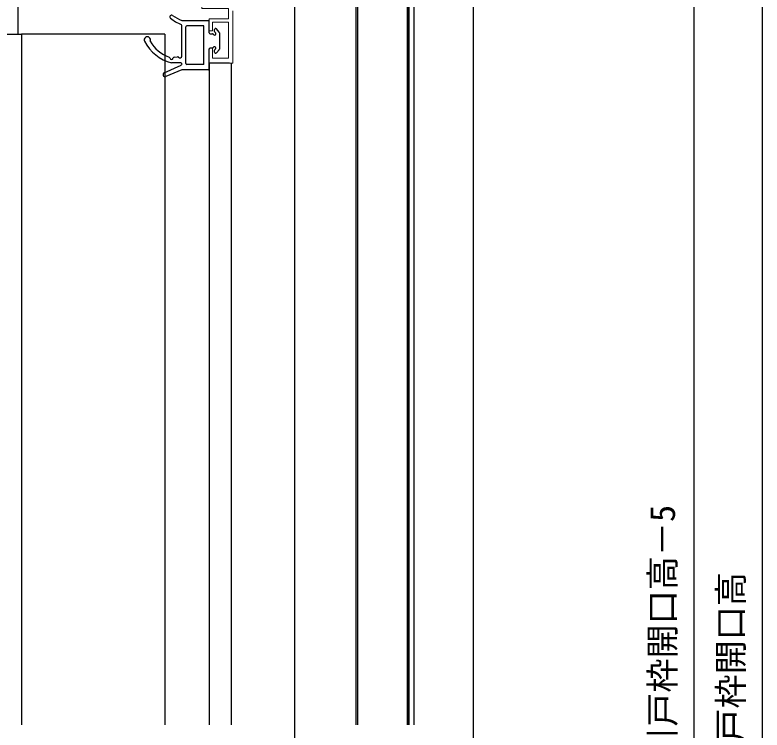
# Model space of a CAD drawing. Units: millimetres, scale not verified. Extents: x -525 to 525, y -783 to 779.
# Drawn here: x -274.8 to -55.9, y 35.6 to 245.1 of the extents above; entities that cross this region are included whole.
import ezdxf
from ezdxf.enums import TextEntityAlignment as Align

# ---------------------------------------------------------------- set-up
doc = ezdxf.new("R2010")
doc.units = ezdxf.units.MM
doc.header["$LTSCALE"] = 4
doc.layers.add('0-2_YKK_11', color=211, linetype='Continuous', lineweight=18)
for name, color, linetype in [('0-4_YKK_12', 2, 'Continuous'), ('0-5_YKK_13', 4, 'Continuous'), ('0-7_YKK_D', 6, 'Continuous'), ('0-9_YSS_K', 3, 'Continuous')]:
    doc.layers.add(name, color=color, linetype=linetype)
doc.styles.add('ＭＳ ゴシック', font='')
doc.styles.get('ＭＳ ゴシック').set_extended_font_data('MS Gothic')

msp = doc.modelspace()

# ---------------------------------------------------------------- linework, layer by layer
at = {"layer": '0-2_YKK_11'}
msp.add_lwpolyline([(-210.898, 246.266), (-210.898, 230.966), (-217.898, 230.966), (-217.898, 235.366), (-216.898, 235.366), (-216.898, 232.366), (-212.198, 232.366), (-212.198, 242.966), (-216.898, 242.966), (-216.898, 240.366), (-217.898, 240.366), (-217.898, 243.966), (-212.198, 243.966), (-212.198, 246.966), (-219.998, 246.966), (-219.998, 248.066)], dxfattribs=at)
at = {"layer": '0-4_YKK_12'}
for p, q in [((-192.898, 433.786), (-192.898, -282.049)), ((-159.9, 316.967), (-159.9, 37.06)), ((-159.7, 316.967), (-159.7, 37.06)), ((-159.4, 316.967), (-159.4, 37.06)), ((-157.9, 316.967), (-157.9, 37.06)), ((-174.9, 276.767), (-174.9, 37.06)), ((-174.4, 276.767), (-174.4, 37.06)), ((-273.898, 251.566), (-273.898, 239.466)), ((-281.897, 239.466), (-272.897, 239.466)), ((-211.898, 230.966), (-217.898, 230.966)), ((-217.898, 230.966), (-217.898, 37.06)), ((-211.398, 230.966), (-211.398, 37.06))]:
    msp.add_line(p, q, dxfattribs=at)
at = {"layer": '0-5_YKK_13'}
for p, q in [((-225.898, 243.466), (-218.198, 243.466)), ((-217.898, 239.866), (-217.898, 243.166)), ((-225.898, 241.626), (-225.898, 241.988)), ((-225.898, 232.974), (-225.898, 241.626)), ((-224.698, 230.866), (-224.698, 241.566)), ((-219.398, 241.866), (-224.398, 241.866)), ((-219.398, 230.566), (-219.398, 241.866)), ((-214.973, 240.064), (-215.773, 240.966)), ((-230.897, 239.466), (-272.897, 239.466)), ((-272.897, 239.466), (-272.897, 37.06)), ((-230.897, 239.466), (-230.897, 37.06)), ((-217.598, 239.566), (-216.93, 239.566)), ((-216.298, 240.199), (-216.298, 240.766)), ((-214.898, 239.865), (-214.898, 235.068)), ((-217.898, 229.266), (-217.898, 235.066)), ((-216.93, 235.366), (-217.598, 235.366)), ((-216.298, 234.166), (-216.298, 234.734)), ((-214.973, 234.869), (-215.773, 233.967)), ((-228.168, 232.647), (-227.127, 232.84)), ((-231.048, 228.112), (-226.073, 230.393)), ((-226.198, 231.066), (-228.898, 231.066)), ((-226.198, 231.066), (-227.898, 231.066)), ((-225.898, 230.676), (-225.898, 230.766)), ((-225.898, 230.721), (-225.898, 230.666)), ((-219.398, 230.566), (-224.398, 230.566)), ((-225.898, 228.966), (-230.566, 227.013)), ((-218.198, 228.966), (-225.898, 228.966))]:
    msp.add_line(p, q, dxfattribs=at)
for centre, radius, start, end in [((-228.898, 244.466), 0.5, 55.76344, 231.95546), ((-221.194, 254.311), 13, 231.95546, 247.90167), ((-221.302, 255.627), 13, 235.76344, 249.29965), ((-218.198, 243.166), 0.3, 0, 90), ((-226.198, 241.988), 0.3, 0, 67.90167), ((-224.398, 241.566), 0.3, 90, 180), ((-215.998, 240.766), 0.3, 41.59314, 180), ((-235.998, 237.766), 0.9, 332.25426, 206.55127), ((-217.598, 239.866), 0.3, 180, 270), ((-216.93, 239.266), 0.3, 25.37693, 90), ((-216.298, 239.566), 0.4, 205.37693, 64.62307), ((-215.998, 240.199), 0.3, 180, 244.62307), ((-215.198, 239.865), 0.3, 0, 41.59314), ((-226.068, 242.728), 12, 206.55127, 256.36252), ((-226.068, 242.728), 10.6, 210.50483, 250.56514), ((-217.598, 235.066), 0.3, 90, 180), ((-216.93, 235.666), 0.3, 270, 334.62307), ((-216.298, 235.366), 0.4, 295.37693, 154.62307), ((-215.998, 234.734), 0.3, 115.37693, 180), ((-215.198, 235.068), 0.3, 318.40686, 0), ((-229.695, 232.449), 0.3, 4.5526, 70.56514), ((-228.898, 232.513), 0.5, 184.5526, 348.43362), ((-228.114, 232.352), 0.3, 100.45793, 168.43362), ((-227.073, 232.545), 0.3, 32.48225, 100.45793), ((-226.398, 232.974), 0.5, 212.48225, 0), ((-215.998, 234.166), 0.3, 180, 318.40686), ((-226.198, 230.766), 0.3, 0, 90), ((-226.198, 230.666), 0.3, 294.63304, 0), ((-224.398, 230.866), 0.3, 180, 270), ((-230.798, 227.566), 0.6, 114.63304, 292.70695), ((-218.198, 229.266), 0.3, 270, 0)]:
    msp.add_arc(centre, radius, start, end, dxfattribs=at)
at = {"layer": '0-7_YKK_D'}
for p, q in [((-55.897, 276.467), (-55.897, -156.533)), ((-75.897, 271.466), (-75.897, -156.533))]:
    msp.add_line(p, q, dxfattribs=at)
at = {"layer": '0-9_YSS_K'}
msp.add_line((-140.498, 319.967), (-140.498, -157.433), dxfattribs=at)

# ---------------------------------------------------------------- texts
at = {"layer": '0-7_YKK_D', "style": 'ＭＳ ゴシック'}
for s, p in [('新設ドア枠H=既設引戸枠開口高－5', (-79.204, -53.443)), ('既設引戸枠開口高', (-59.204, 1.87))]:
    msp.add_text(s, height=7.331, rotation=90, dxfattribs=at).set_placement(p, align=Align.BOTTOM_LEFT)

doc.saveas('drawing.dxf')
